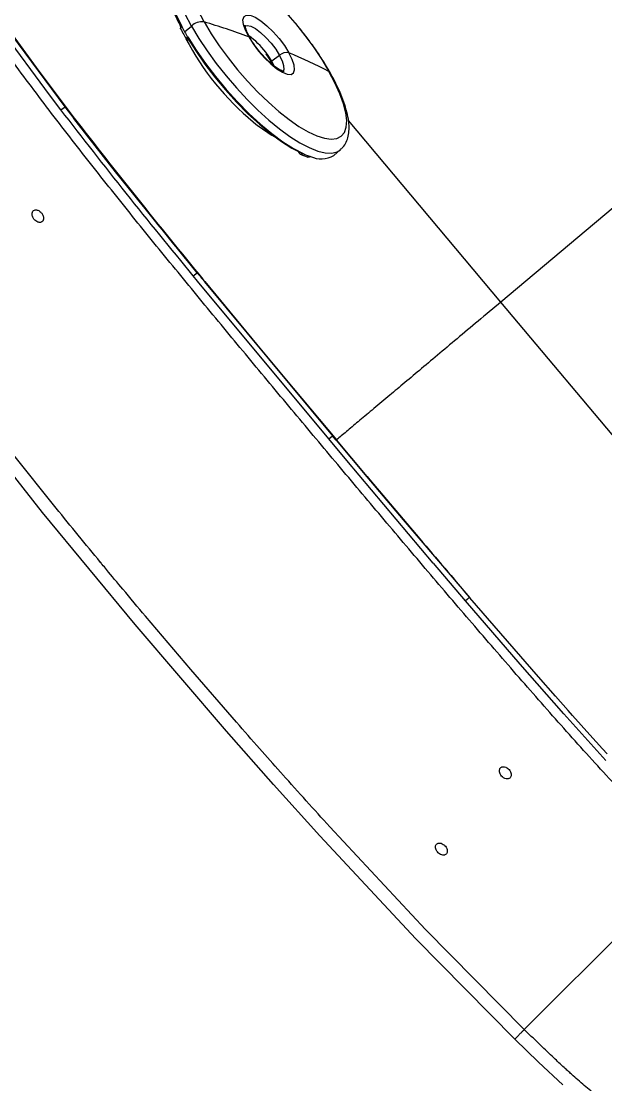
# Model space of a CAD drawing. Extents: x -51 to 27, y -13 to 136.
# Drawn here: x -44.92 to -40.7, y 12.9 to 20.58 of the extents above; entities that cross this region are included whole.
import ezdxf

# ---------------------------------------------------------------- set-up
doc = ezdxf.new("R2010")
doc.units = 0
doc.header["$MEASUREMENT"] = 0
doc.layers.add('GEOMETRY', color=2, linetype='Continuous', lineweight=25)

# ---------------------------------------------------------------- blocks, each defined once
blk = doc.blocks.new('2026 MONTERREY-BLOOM')
at = {"layer": 'GEOMETRY'}
for p, q in [((-33.038, -63.6615), (-33.3812, -63.1947)), ((-32.0818, -63.1676), (-32.0832, -63.1688)), ((-32.0627, -63.2061), (-32.0138, -63.165)), ((-32.9255, -63.7477), (-33.3112, -63.2275)), ((-33.3087, -63.2257), (-33.1151, -63.4912)), ((-32.03, -63.2694), (-32.0453, -63.2634)), ((-32.0408, -63.244), (-32.0393, -63.2428)), ((-31.4339, -63.4317), (-31.4377, -63.4346)), ((-31.4365, -63.4269), (-31.4277, -63.4434)), ((-31.3762, -63.3763), (-31.4325, -63.4195)), ((-31.416, -63.4522), (-31.4325, -63.4195)), ((-33.1151, -63.4912), (-32.8593, -63.8299)), ((-32.9558, -63.7697), (-33.038, -63.6615)), ((-32.9558, -63.7697), (-32.9255, -63.7477)), ((-32.8612, -63.8314), (-32.9255, -63.7477)), ((-28.0931, -63.7438), (-29.7787, -65.1581)), ((-32.751, -63.9742), (-32.8614, -63.8315)), ((-32.8604, -63.8308), (-32.8612, -63.8314)), ((-32.8593, -63.8299), (-32.8604, -63.8308)), ((-29.7787, -65.1581), (-30.8787, -63.8472)), ((-32.5605, -64.2169), (-32.751, -63.9742)), ((-30.9858, -64.0987), (-30.9383, -64.0588)), ((-31.2346, -64.0825), (-31.2403, -64.0724)), ((-31.2058, -64.085), (-31.2072, -64.0862)), ((-31.1546, -64.1071), (-31.1531, -64.1059)), ((-31.9711, -64.9467), (-32.5605, -64.2169)), ((-31.9998, -64.9692), (-31.9713, -64.9469)), ((-31.9684, -65.0075), (-31.9998, -64.9692)), ((-31.0216, -66.1473), (-31.9684, -65.0075)), ((-31.9167, -65.0099), (-31.9314, -64.9919)), ((-31.9182, -65.0111), (-31.9167, -65.0099)), ((-31.9182, -65.0111), (-30.9942, -66.1243)), ((-31.9167, -65.0099), (-31.5423, -65.4633)), ((-28.6733, -66.4754), (-29.7787, -65.1581)), ((-31.5423, -65.4633), (-31.2779, -65.7813)), ((-31.2779, -65.7813), (-30.9658, -66.1543)), ((-33.0889, -66.6778), (-33.728, -65.8721)), ((-31.0216, -66.1473), (-30.9942, -66.1243)), ((-30.9677, -66.1558), (-30.9942, -66.1243)), ((-30.891, -66.3031), (-31.0216, -66.1473)), ((-30.966, -66.1544), (-30.9678, -66.1559)), ((-30.9678, -66.1559), (-30.7462, -66.42)), ((-30.7443, -66.4184), (-30.966, -66.1544)), ((-32.99, -66.6472), (-33.3064, -66.2527)), ((-30.2664, -67.0432), (-30.891, -66.3031)), ((-30.7462, -66.42), (-30.7443, -66.4184)), ((-30.7461, -66.4199), (-30.4832, -66.7318)), ((-30.7442, -66.4183), (-30.7239, -66.4425)), ((-30.7239, -66.4425), (-30.3644, -66.8683)), ((-32.4196, -67.4885), (-33.0889, -66.6778)), ((-30.4832, -66.7318), (-30.0035, -67.2943)), ((-30.0338, -67.3162), (-30.2663, -67.0434)), ((-30.0199, -67.3037), (-30.0338, -67.3162)), ((-29.6397, -67.7735), (-30.0338, -67.3162)), ((-30.013, -67.2975), (-30.0199, -67.3037)), ((-30.0095, -67.2943), (-30.013, -67.2975)), ((-30.0077, -67.2926), (-30.0095, -67.2943)), ((-29.5076, -67.8665), (-30.0034, -67.2942)), ((-32.0187, -67.8119), (-32.3461, -67.4267)), ((-31.7601, -68.2574), (-32.4196, -67.4885)), ((-31.6877, -68.194), (-32.0187, -67.8119)), ((-29.3252, -68.1316), (-29.6397, -67.7735)), ((-29.3842, -68.006), (-29.5076, -67.8665)), ((-29.2932, -68.1091), (-29.3842, -68.006)), ((-29.0215, -68.4695), (-29.3252, -68.1316)), ((-29.261, -68.1455), (-29.2932, -68.1091)), ((-29.1364, -68.2837), (-29.261, -68.1455)), ((-31.4206, -68.642), (-31.7601, -68.2574)), ((-29.0445, -68.3857), (-29.1364, -68.2837)), ((-29.0119, -68.4216), (-29.0445, -68.3857)), ((-31.0856, -69.0139), (-31.4206, -68.642)), ((-30.3225, -69.6895), (-31.014, -68.9487)), ((-30.3921, -69.7577), (-31.0856, -69.0139)), ((-29.6095, -70.4128), (-28.41, -69.2133)), ((-29.6095, -70.4128), (-30.3225, -69.6895)), ((-29.6782, -70.4827), (-30.3921, -69.7577)), ((-29.5065, -70.649), (-29.6782, -70.4827)), ((-29.3309, -70.8117), (-29.5065, -70.649))]:
    blk.add_line(p, q, dxfattribs=at)
at = {"layer": 'GEOMETRY', "flags": 128}
for points in [[(-32.0138, -63.165), (-32.0593, -63.0792), (-32.0964, -62.9977), (-32.1246, -62.9219), (-32.1432, -62.8531), (-32.1522, -62.7922), (-32.1512, -62.7402), (-32.1404, -62.698), (-32.1198, -62.6663), (-32.1136, -62.6603)], [(-31.9219, -63.1345), (-31.9656, -63.052)], [(-31.335, -63.0639), (-31.2627, -63.1469), (-31.194, -63.2328), (-31.13, -63.3201), (-31.0718, -63.4072), (-31.0205, -63.4928)], [(-32.1601, -62.6993), (-32.1713, -62.7105), (-32.1911, -62.7463), (-32.2, -62.7936), (-32.1977, -62.8516), (-32.1845, -62.9193), (-32.1604, -62.9954), (-32.126, -63.0787), (-32.0818, -63.1676)], [(-32.0904, -63.1723), (-32.1003, -63.1449), (-32.1014, -63.1416)], [(-31.9219, -63.1345), (-31.8706, -63.22), (-31.8124, -63.3072), (-31.7484, -63.3944), (-31.6797, -63.4803), (-31.6074, -63.5634), (-31.5327, -63.6421), (-31.457, -63.7153), (-31.3816, -63.7815), (-31.3076, -63.8398), (-31.2365, -63.8891), (-31.1694, -63.9285), (-31.1075, -63.9574), (-31.0517, -63.9753), (-31.0032, -63.9818), (-30.9627, -63.9769), (-30.9308, -63.9607), (-30.9082, -63.9334), (-30.8953, -63.8955), (-30.8922, -63.8477), (-30.899, -63.7907), (-30.9156, -63.7255), (-30.9417, -63.6533), (-30.9768, -63.5753), (-31.0205, -63.4928)], [(-31.5998, -63.2421), (-31.6236, -63.1942), (-31.6376, -63.1524), (-31.641, -63.1192), (-31.6335, -63.0965), (-31.6157, -63.0856), (-31.5884, -63.0871), (-31.5535, -63.101), (-31.5127, -63.1265), (-31.4687, -63.162), (-31.4238, -63.2055), (-31.3806, -63.2545), (-31.3418, -63.3062), (-31.3096, -63.3575)], [(-32.0138, -63.165), (-31.9605, -63.254), (-31.9004, -63.3446), (-31.8344, -63.4354), (-31.7635, -63.525), (-31.6889, -63.6121), (-31.6117, -63.6951), (-31.5331, -63.7728), (-31.4544, -63.844), (-31.3768, -63.9076), (-31.3016, -63.9625), (-31.2299, -64.0079), (-31.1628, -64.043), (-31.1015, -64.0674), (-31.0469, -64.0806), (-30.9998, -64.0824), (-30.961, -64.0729), (-30.9377, -64.0583)], [(-31.6312, -63.1668), (-31.6294, -63.1652), (-31.6109, -63.1598), (-31.5843, -63.166), (-31.5513, -63.1835), (-31.5142, -63.211), (-31.4756, -63.2466), (-31.4381, -63.2879), (-31.4042, -63.3322), (-31.3762, -63.3763)], [(-32.0412, -63.2509), (-31.9821, -63.3449), (-31.9159, -63.44), (-31.8437, -63.5344), (-31.7669, -63.6266), (-31.6869, -63.7149), (-31.6049, -63.7977), (-31.5225, -63.8736), (-31.4411, -63.9412), (-31.3622, -63.9994), (-31.2871, -64.0471), (-31.2172, -64.0835)], [(-32.0393, -63.2428), (-31.9795, -63.3379), (-31.9126, -63.4341), (-31.8396, -63.5297), (-31.7619, -63.6229), (-31.6809, -63.7122), (-31.598, -63.796), (-31.5146, -63.8728), (-31.4323, -63.9412), (-31.3524, -64), (-31.2765, -64.0482), (-31.2058, -64.085)], [(-31.5998, -63.2421), (-31.5676, -63.2934), (-31.5288, -63.345), (-31.4857, -63.394), (-31.4408, -63.4376), (-31.3967, -63.4731), (-31.356, -63.4986), (-31.321, -63.5125), (-31.2938, -63.514), (-31.2759, -63.5031), (-31.2685, -63.4804), (-31.2718, -63.4472), (-31.2858, -63.4054), (-31.3096, -63.3575)], [(-31.4325, -63.4195), (-31.4597, -63.3766), (-31.4766, -63.3537)], [(-31.3548, -63.497), (-31.3533, -63.4959), (-31.3442, -63.4792), (-31.3451, -63.4524), (-31.356, -63.4173), (-31.3762, -63.3763)], [(-31.012, -63.5006), (-31.0146, -63.4971), (-31.0205, -63.4928)]]:
    blk.add_lwpolyline(points, dxfattribs=at)
at = {"layer": 'GEOMETRY'}
for centre, radius, start, end in [((-31.3985, -62.7558), 0.8036, 183.70672, 211.50327), ((-31.9349, -63.2488), 0.1151, 83.54871, 133.28461), ((-33.7003, -68.9912), 6.1208, 69.93002, 73.10966), ((-30.4389, -62.2883), 1.8652, 208.16922, 209.47693), ((-30.299, -62.2092), 2.0259, 209.47579, 210.71352), ((-30.3256, -62.3549), 1.9486, 207.5479, 230.449), ((-31.6042, -63.2564), 0.0149, 30.64466, 73.0148), ((-31.9216, -63.6886), 0.5569, 36.96896, 54.55629), ((-31.3238, -63.4344), 0.0783, 79.57822, 132.02928), ((-33.3189, -68.0273), 5.0837, 63.12085, 66.71943), ((-31.429, -63.4262), 0.00763, 117.81917, 183.23435), ((-30.9243, -63.091), 0.9997, 230.04296, 240.85227), ((-30.9784, -63.5872), 0.549, 245.36582, 251.27891), ((-31.0758, -63.955), 0.1696, 242.87512, 302.05293)]:
    blk.add_arc(centre, radius, start, end, dxfattribs=at)
for points, knots in [([(-19.8033, -75.3764), (-20.5726, -75.3487), (-22.1071, -75.2936), (-24.4102, -75.1858), (-26.4521, -75.0692), (-28.236, -74.9394), (-29.4096, -74.8337), (-30.2308, -74.7488), (-30.6969, -74.6957), (-31.1616, -74.645), (-31.6218, -74.5543), (-32.0883, -74.4187), (-32.5518, -74.2366), (-33.0066, -74.006), (-33.4377, -73.7331), (-33.8408, -73.4206), (-34.2125, -73.0713), (-34.5493, -72.6882), (-34.8482, -72.2749), (-35.1066, -71.8351), (-35.3065, -71.4059), (-35.4568, -70.9961), (-35.566, -70.6114), (-35.6464, -70.2238), (-35.6951, -69.8245), (-35.7408, -69.4226), (-35.8384, -68.5165), (-35.959, -67.1829), (-36.0842, -65.4161), (-36.1971, -63.4626), (-36.3013, -61.258), (-36.3943, -58.796), (-36.4684, -56.328), (-36.5267, -53.8502), (-36.5772, -51.0384), (-36.6156, -47.8954), (-36.6375, -44.5611), (-36.6425, -42.225), (-36.643, -40.8865), (-36.6431, -40.4064), (-36.643, -39.9263), (-36.6428, -39.4525), (-36.6428, -39.1387), (-36.6427, -38.9849)], [0, 0, 0, 0, 0.0467709, 0.0932958, 0.1400933, 0.1710351, 0.2019709, 0.2116866, 0.2211975, 0.2304811, 0.2400742, 0.2496538, 0.2599664, 0.2702825, 0.2805986, 0.2909143, 0.3012298, 0.311545, 0.3218607, 0.3321766, 0.3424925, 0.3505825, 0.3586781, 0.3667695, 0.3746051, 0.3831066, 0.3913525, 0.429977, 0.4644608, 0.4989699, 0.5488683, 0.598565, 0.6486664, 0.6988989, 0.7491594, 0.8195402, 0.8898842, 0.9517621, 0.9614858, 0.9712096, 0.9809334, 0.9906576, 1, 1, 1, 1]), ([(-30.5232, -74.6553), (-30.6656, -74.6396), (-30.9435, -74.609), (-31.3556, -74.5498), (-31.7543, -74.4559), (-32.1449, -74.3328), (-32.5563, -74.167), (-32.9825, -73.9507), (-33.4147, -73.6759), (-33.8183, -73.3609), (-34.1898, -73.0083), (-34.5254, -72.6217), (-34.8223, -72.2046), (-35.0775, -71.7608), (-35.289, -71.2944), (-35.4543, -70.8092), (-35.5738, -70.3118), (-35.6374, -69.8051), (-35.7358, -68.9269), (-35.8572, -67.6729), (-35.9822, -66.0435), (-36.0837, -64.4126), (-36.1701, -62.781), (-36.2179, -61.6927), (-36.2418, -61.1486)], [0, 0, 0, 0, 0.026258, 0.051251, 0.076249, 0.101243, 0.126236, 0.157471, 0.188706, 0.219945, 0.251183, 0.282414, 0.31364, 0.344867, 0.3761, 0.407343, 0.438702, 0.46966, 0.500856, 0.600698, 0.700533, 0.800357, 0.900182, 1, 1, 1, 1]), ([(-31.012, -63.5006), (-31.0202, -63.4863), (-31.0441, -63.4448), (-31.0886, -63.3746), (-31.1466, -63.2908), (-31.2093, -63.2077), (-31.2759, -63.1263), (-31.3453, -63.0478), (-31.4168, -62.9731), (-31.4893, -62.9033), (-31.562, -62.8392), (-31.6341, -62.7817), (-31.7047, -62.7316), (-31.7734, -62.6896), (-31.8398, -62.6562), (-31.9038, -62.6323), (-31.9622, -62.6199), (-32.0145, -62.6187), (-32.0591, -62.6282), (-32.0931, -62.6428), (-32.1083, -62.6574), (-32.1133, -62.6622)], [0, 0, 0, 0, 0.029961, 0.087145, 0.144148, 0.201012, 0.257804, 0.314581, 0.371387, 0.428271, 0.4853, 0.542556, 0.600155, 0.658259, 0.717105, 0.777001, 0.83814, 0.889439, 0.935666, 0.979106, 1, 1, 1, 1]), ([(-32.0912, -63.1853), (-32.0912, -63.1853), (-32.0924, -63.1842), (-32.092, -63.1805), (-32.0894, -63.1747), (-32.0853, -63.1708), (-32.0832, -63.1688)], [0, 0, 0, 0, 0.009471, 0.340882, 0.672012, 1, 1, 1, 1]), ([(-32.0917, -63.1845), (-32.084, -63.1986), (-32.0702, -63.224), (-32.055, -63.25), (-32.0481, -63.2615)], [0, 0, 0, 0, 0.554536, 1, 1, 1, 1]), ([(-31.5913, -63.2488), (-31.5951, -63.242), (-31.6058, -63.2224), (-31.6175, -63.1949), (-31.6245, -63.1714), (-31.6255, -63.1581), (-31.6254, -63.1582), (-31.6254, -63.1582)], [0, 0, 0, 0, 0.146717, 0.418608, 0.652253, 0.866012, 1, 1, 1, 1]), ([(-33.1512, -63.6261), (-33.1996, -63.5613), (-33.2963, -63.4318), (-33.3906, -63.3005), (-33.4377, -63.235)], [0, 0, 0, 0, 0.5008887, 1, 1, 1, 1]), ([(-32.0407, -63.244), (-32.0428, -63.2459), (-32.047, -63.2499), (-32.0497, -63.2558), (-32.0496, -63.2608), (-32.0467, -63.2625), (-32.0453, -63.2634)], [0, 0, 0, 0, 0.250657, 0.500369, 0.749261, 1, 1, 1, 1]), ([(-32.0412, -63.2509), (-32.0417, -63.2506), (-32.0428, -63.25), (-32.0431, -63.2483), (-32.0424, -63.2462), (-32.0412, -63.2447), (-32.0406, -63.244)], [0, 0, 0, 0, 0.249998, 0.499998, 0.749999, 1, 1, 1, 1]), ([(-31.3445, -63.4927), (-31.3442, -63.4926), (-31.3425, -63.4923), (-31.3509, -63.4918), (-31.3679, -63.4846), (-31.3934, -63.4699), (-31.4247, -63.4468), (-31.4599, -63.4159), (-31.4964, -63.3787), (-31.5318, -63.3372), (-31.563, -63.295), (-31.5818, -63.2655), (-31.5902, -63.2508), (-31.5913, -63.2488)], [0, 0, 0, 0, 0.016254, 0.104001, 0.195656, 0.296268, 0.404748, 0.518457, 0.635154, 0.7533, 0.871822, 0.982331, 1, 1, 1, 1]), ([(-31.4761, -63.3674), (-31.47, -63.3755), (-31.4548, -63.3956), (-31.4433, -63.4152), (-31.4365, -63.4269)], [0, 0, 0, 0, 0.402152, 1, 1, 1, 1]), ([(-30.9383, -64.0567), (-30.9316, -64.0513), (-30.9134, -64.0365), (-30.8938, -64.0028), (-30.879, -63.9597), (-30.8732, -63.91), (-30.8761, -63.8527), (-30.8887, -63.7872), (-30.9106, -63.7152), (-30.9413, -63.6387), (-30.9755, -63.5668), (-31.0013, -63.5199), (-31.012, -63.5006)], [0, 0, 0, 0, 0.05257, 0.142435, 0.234242, 0.333927, 0.444554, 0.56324, 0.683141, 0.801287, 0.917819, 1, 1, 1, 1]), ([(-32.8552, -64.0131), (-32.905, -63.9489), (-33.0045, -63.8205), (-33.1023, -63.6909), (-33.1512, -63.6261)], [0, 0, 0, 0, 0.500465, 1, 1, 1, 1]), ([(-31.9998, -64.9693), (-32.1619, -64.7711), (-32.4857, -64.3753), (-32.7992, -63.9714), (-32.9558, -63.7697)], [0, 0, 0, 0, 0.500586, 1, 1, 1, 1]), ([(-31.9711, -64.9467), (-32.1214, -64.7624), (-32.4219, -64.3936), (-32.7143, -64.0184), (-32.8605, -63.8308)], [0, 0, 0, 0, 0.500011, 1, 1, 1, 1]), ([(-32.8594, -63.83), (-32.7072, -64.0251), (-32.4024, -64.416), (-32.0886, -64.7997), (-31.9314, -64.9919)], [0, 0, 0, 0, 0.499068, 1, 1, 1, 1]), ([(-32.5524, -64.3966), (-32.6032, -64.3329), (-32.7047, -64.2056), (-32.805, -64.0772), (-32.8552, -64.0131)], [0, 0, 0, 0, 0.500156, 1, 1, 1, 1]), ([(-31.2346, -64.0825), (-31.233, -64.0847), (-31.2298, -64.089), (-31.2224, -64.0916), (-31.2144, -64.091), (-31.2096, -64.0878), (-31.2072, -64.0862)], [0, 0, 0, 0, 0.2492583, 0.5003247, 0.7513676, 1, 1, 1, 1]), ([(-31.2275, -64.0895), (-31.217, -64.0941), (-31.1979, -64.1025), (-31.1799, -64.1088), (-31.1719, -64.1115)], [0, 0, 0, 0, 0.554195, 1, 1, 1, 1]), ([(-31.2058, -64.085), (-31.2068, -64.0857), (-31.2088, -64.087), (-31.2121, -64.0873), (-31.2146, -64.0863), (-31.2163, -64.0849), (-31.2169, -64.0839), (-31.2172, -64.0835)], [0, 0, 0, 0, 0.249496, 0.499284, 0.749092, 0.873165, 1, 1, 1, 1]), ([(-31.1546, -64.1071), (-31.157, -64.1087), (-31.1617, -64.1119), (-31.1684, -64.1128), (-31.1716, -64.1113), (-31.1725, -64.1109)], [0, 0, 0, 0, 0.417992, 0.834405, 1, 1, 1, 1]), ([(-32.2453, -64.7774), (-32.2967, -64.7141), (-32.3995, -64.5875), (-32.5014, -64.4603), (-32.5524, -64.3966)], [0, 0, 0, 0, 0.500044, 1, 1, 1, 1]), ([(-33.0887, -64.525), (-33.0924, -64.5195), (-33.0997, -64.5086), (-33.1143, -64.4981), (-33.127, -64.4935), (-33.1377, -64.4924), (-33.1485, -64.4945), (-33.1588, -64.5021), (-33.1641, -64.5146), (-33.1645, -64.5271), (-33.1622, -64.5389), (-33.1564, -64.5525), (-33.1453, -64.5672), (-33.131, -64.5778), (-33.1182, -64.5825), (-33.1076, -64.5835), (-33.0967, -64.5814), (-33.0865, -64.5738), (-33.0812, -64.5613), (-33.0808, -64.5488), (-33.083, -64.537), (-33.0866, -64.5293), (-33.0887, -64.525)], [0, 0, 0, 0, 0.062562, 0.124909, 0.172293, 0.207442, 0.25016, 0.312548, 0.374937, 0.417741, 0.452896, 0.500055, 0.562431, 0.624864, 0.672318, 0.707437, 0.750082, 0.812426, 0.874769, 0.917803, 0.953053, 1, 1, 1, 1]), ([(-31.9355, -65.1561), (-31.9873, -65.0931), (-32.0908, -64.9671), (-32.1938, -64.8406), (-32.2453, -64.7774)], [0, 0, 0, 0, 0.500076, 1, 1, 1, 1]), ([(-31.9713, -64.9469), (-31.9645, -64.9554), (-31.9508, -64.9725), (-31.9367, -64.989), (-31.9296, -64.9973)], [0, 0, 0, 0, 0.499961, 1, 1, 1, 1]), ([(-31.9296, -64.9973), (-31.9276, -64.9996), (-31.9237, -65.0041), (-31.92, -65.0088), (-31.9182, -65.0111)], [0, 0, 0, 0, 0.500079, 1, 1, 1, 1]), ([(-31.6236, -65.5335), (-31.6757, -65.4707), (-31.7798, -65.345), (-31.8836, -65.2191), (-31.9355, -65.1561)], [0, 0, 0, 0, 0.5001465, 1, 1, 1, 1]), ([(-29.7787, -65.1581), (-29.8334, -65.204), (-29.9392, -65.2928), (-30.0922, -65.4212), (-30.234, -65.5402), (-30.3646, -65.6498), (-30.4844, -65.7503), (-30.5991, -65.8466), (-30.7077, -65.9377), (-30.808, -66.0218), (-30.8949, -66.0948), (-30.9427, -66.1349), (-30.9659, -66.1544)], [0, 0, 0, 0, 0.126201, 0.244029, 0.354033, 0.45676, 0.552759, 0.642585, 0.741288, 0.833123, 0.919037, 1, 1, 1, 1]), ([(-31.3102, -65.9101), (-31.3625, -65.8474), (-31.4671, -65.722), (-31.5714, -65.5963), (-31.6236, -65.5335)], [0, 0, 0, 0, 0.5000214, 1, 1, 1, 1]), ([(-30.9958, -66.2858), (-31.0482, -66.2233), (-31.1531, -66.0981), (-31.2578, -65.9727), (-31.3102, -65.9101)], [0, 0, 0, 0, 0.499995, 1, 1, 1, 1]), ([(-30.6806, -66.661), (-30.7332, -66.5985), (-30.8384, -66.4736), (-30.9433, -66.3484), (-30.9958, -66.2858)], [0, 0, 0, 0, 0.500004, 1, 1, 1, 1]), ([(-32.3461, -67.4267), (-32.4003, -67.3621), (-32.494, -67.2503), (-32.5977, -67.1257), (-32.6501, -67.0623), (-32.6641, -67.0454), (-32.6682, -67.0405), (-32.7768, -66.909), (-32.8836, -66.7778), (-32.99, -66.6472)], [0, 0, 0, 0, 0.25, 0.432926, 0.480945, 0.494093, 0.497952, 0.500001, 1, 1, 1, 1]), ([(-30.3644, -67.0351), (-30.4171, -66.9728), (-30.5227, -66.8482), (-30.628, -66.7234), (-30.6806, -66.661)], [0, 0, 0, 0, 0.49996, 1, 1, 1, 1]), ([(-30.3644, -66.8684), (-30.3042, -66.9393), (-30.1838, -67.0812), (-30.0636, -67.2233), (-30.0035, -67.2943)], [0, 0, 0, 0, 0.4999237, 1, 1, 1, 1]), ([(-30.0467, -67.4078), (-30.0998, -67.3458), (-30.2059, -67.2218), (-30.3115, -67.0974), (-30.3644, -67.0351)], [0, 0, 0, 0, 0.499837, 1, 1, 1, 1]), ([(-30.0034, -67.2942), (-30.004, -67.2937), (-30.0049, -67.2929), (-30.006, -67.2921), (-30.0066, -67.2918), (-30.007, -67.2917), (-30.0075, -67.292), (-30.0076, -67.2924), (-30.0077, -67.2926)], [0, 0, 0, 0, 0.265028, 0.392792, 0.499946, 0.607075, 0.734919, 1, 1, 1, 1]), ([(-29.7272, -67.7783), (-29.7806, -67.7167), (-29.8875, -67.5935), (-29.9936, -67.4697), (-30.0467, -67.4078)], [0, 0, 0, 0, 0.499935, 1, 1, 1, 1]), ([(-29.4051, -68.1461), (-29.459, -68.085), (-29.5668, -67.9628), (-29.6738, -67.8398), (-29.7272, -67.7783)], [0, 0, 0, 0, 0.499942, 1, 1, 1, 1]), ([(-31.014, -68.9487), (-31.1273, -68.8238), (-31.2462, -68.6925), (-31.4146, -68.5038), (-31.5265, -68.3777), (-31.6321, -68.2574), (-31.6877, -68.194)], [0, 0, 0, 0, 0.499999, 0.525292, 0.75, 1, 1, 1, 1]), ([(-29.079, -68.5094), (-29.1337, -68.4491), (-29.243, -68.3286), (-29.351, -68.2069), (-29.4051, -68.1461)], [0, 0, 0, 0, 0.499778, 1, 1, 1, 1]), ([(-29.766, -68.5896), (-29.7657, -68.5898), (-29.765, -68.5904), (-29.7628, -68.5921), (-29.7578, -68.5956), (-29.7475, -68.6009), (-29.7341, -68.6038), (-29.7223, -68.6017), (-29.7141, -68.5971), (-29.7082, -68.5905), (-29.7048, -68.5818), (-29.7039, -68.5712), (-29.7062, -68.5579), (-29.7136, -68.5428), (-29.7217, -68.5333), (-29.7266, -68.5291), (-29.7276, -68.5283), (-29.729, -68.5271), (-29.7316, -68.5251), (-29.7365, -68.5217), (-29.7467, -68.5166), (-29.7591, -68.514), (-29.7705, -68.5156), (-29.779, -68.5198), (-29.7853, -68.5265), (-29.7889, -68.5353), (-29.79, -68.5458), (-29.7879, -68.5594), (-29.7803, -68.5748), (-29.7722, -68.5842), (-29.7673, -68.5885), (-29.7666, -68.5891), (-29.766, -68.5896)], [0, 0, 0, 0, 0.003219, 0.008895, 0.027609, 0.062827, 0.125116, 0.175772, 0.210054, 0.250238, 0.293092, 0.32826, 0.37533, 0.437613, 0.491364, 0.492236, 0.500045, 0.503724, 0.510191, 0.531479, 0.5627, 0.625075, 0.667962, 0.704183, 0.750182, 0.790595, 0.824931, 0.875172, 0.937486, 0.991215, 0.992115, 1, 1, 1, 1]), ([(-28.7478, -68.866), (-28.8034, -68.807), (-28.9147, -68.6889), (-29.0242, -68.5693), (-29.079, -68.5094)], [0, 0, 0, 0, 0.499394, 1, 1, 1, 1]), ([(-30.1868, -69.0811), (-30.192, -69.0772), (-30.2023, -69.0693), (-30.2186, -69.0652), (-30.2308, -69.0664), (-30.2395, -69.0705), (-30.2459, -69.0765), (-30.25, -69.0849), (-30.2514, -69.0953), (-30.2498, -69.1082), (-30.2433, -69.1232), (-30.235, -69.1333), (-30.2303, -69.1378), (-30.2248, -69.1428), (-30.2138, -69.1501), (-30.1985, -69.1542), (-30.1867, -69.1534), (-30.1777, -69.1499), (-30.1709, -69.1438), (-30.1667, -69.1356), (-30.1648, -69.1255), (-30.1662, -69.1121), (-30.173, -69.0965), (-30.1812, -69.0863), (-30.186, -69.0818), (-30.1867, -69.0812), (-30.1868, -69.0811)], [0, 0, 0, 0, 0.062544, 0.124875, 0.17646, 0.210538, 0.250072, 0.294711, 0.330488, 0.37525, 0.437574, 0.490745, 0.498916, 0.500055, 0.562414, 0.624829, 0.667576, 0.703863, 0.750018, 0.789607, 0.823681, 0.875083, 0.937437, 0.990657, 0.998852, 1, 1, 1, 1]), ([(-29.6782, -70.4827), (-29.6718, -70.4762), (-29.6591, -70.4632), (-29.6408, -70.4446), (-29.6237, -70.4273), (-29.6143, -70.4176), (-29.6095, -70.4128)], [0, 0, 0, 0, 0.249996, 0.5, 0.75, 1, 1, 1, 1]), ([(-29.4931, -70.526), (-29.5126, -70.5072), (-29.5515, -70.4696), (-29.5902, -70.4317), (-29.6095, -70.4128)], [0, 0, 0, 0, 0.500118, 1, 1, 1, 1]), ([(-29.3969, -70.6176), (-29.413, -70.6024), (-29.4452, -70.572), (-29.4772, -70.5414), (-29.4931, -70.526)], [0, 0, 0, 0, 0.499942, 1, 1, 1, 1]), ([(-29.3217, -70.6876), (-29.3343, -70.676), (-29.3595, -70.6527), (-29.3844, -70.6293), (-29.3969, -70.6176)], [0, 0, 0, 0, 0.499915, 1, 1, 1, 1]), ([(-29.2682, -70.7362), (-29.2771, -70.7281), (-29.295, -70.712), (-29.3128, -70.6957), (-29.3217, -70.6876)], [0, 0, 0, 0, 0.499937, 1, 1, 1, 1]), ([(-29.0831, -70.8963), (-29.1143, -70.8701), (-29.1768, -70.8176), (-29.2377, -70.7633), (-29.2682, -70.7362)], [0, 0, 0, 0, 0.499883, 1, 1, 1, 1])]:
    blk.add_open_spline(points, degree=3, knots=knots, dxfattribs=at)

msp = doc.modelspace()

# ---------------------------------------------------------------- block references
msp.add_blockref('2026 MONTERREY-BLOOM', (-11.682, 83.7145))

doc.saveas('drawing.dxf')
